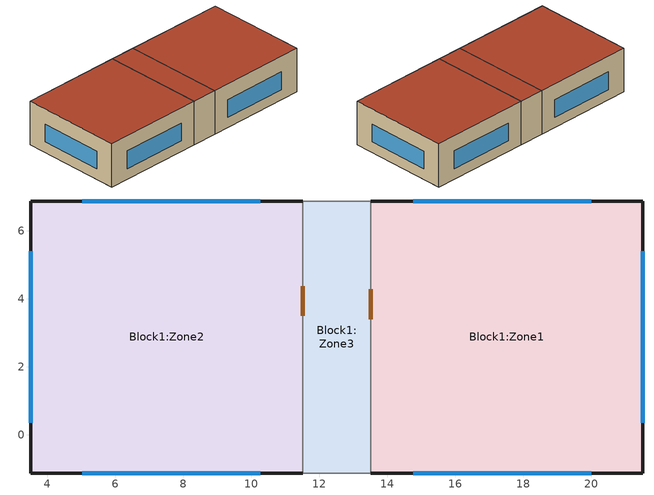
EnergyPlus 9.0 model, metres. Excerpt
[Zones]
Block1:Zone3
 floor adiabatic (Project internal floor): 13.52,-1.13 11.52,-1.13 11.52,6.87 13.52,6.87 z0
 wall to Block1:Zone1 (Project partition): 13.52,-1.13 13.52,6.87 z0:3.5
 wall adiabatic (Project partition): 13.52,6.87 11.52,6.87 / 11.52,-1.13 13.52,-1.13 z0:3.5
 wall to Block1:Zone2 (Project partition): 11.52,6.87 11.52,-1.13 z0:3.5
 door inside (Project internal door): 13.52,3.39 13.52,4.27 z0.1:2.24; 11.52,4.37 11.52,3.49 z0.1:2.14
 roof outside (Project flat roof): 11.52,-1.13 13.52,-1.13 13.52,6.87 11.52,6.87 z3.5
Block1:Zone1
 floor ground (Project ground floor): 21.52,-1.13 13.52,-1.13 13.52,6.87 21.52,6.87 z0
 wall outside (ICT4BD_EXT_WALL): 13.52,-1.13 21.52,-1.13 21.52,6.87 13.52,6.87 z0:3.5
 window (1001): 21.52,0.35 21.52,5.39 / 20,6.87 14.77,6.87 / 14.77,-1.13 20,-1.13 z0.84:2.26
 roof outside (Project flat roof): 13.52,-1.13 21.52,-1.13 21.52,6.87 13.52,6.87 z3.5
Block1:Zone2
 floor ground (Project ground floor): 11.52,-1.13 3.52,-1.13 3.52,6.87 11.52,6.87 z0
 wall outside (ICT4BD_EXT_WALL): 11.52,6.87 3.52,6.87 3.52,-1.13 11.52,-1.13 z0:3.5
 window (1001): 10.26,6.87 5.03,6.87 / 3.52,5.39 3.52,0.35 / 5.03,-1.13 10.26,-1.13 z0.84:2.26
 roof outside (Project flat roof): 3.52,-1.13 11.52,-1.13 11.52,6.87 3.52,6.87 z3.5
[Site:Location]
Untitled (01-01:31-12)  (01-01:31-12): Latitude {deg}=55.83; Longitude {deg}=37.62; Time Zone {hr}=3; Elevation {m}=156
[Site:GroundTemperature:BuildingSurface]
18, 18, 18, 18, 18, 18, 18, 18, 18, 18, 18, 18
[Site:GroundTemperature:Deep]
14, 14, 14, 14, 14, 14, 14, 14, 14, 14, 14, 14
[Site:GroundTemperature:Shallow]
14, 14, 14, 14, 14, 14, 14, 14, 14, 14, 14, 14
[Site:GroundTemperature:FCfactorMethod]
-1.39, -5.52, -6.64, -5.67, -0.1, 6.14, 12.01, 16.26, 17.51, 15.51, 10.7, 4.63
[Site:GroundReflectance]
0.2, 0.2, 0.2, 0.2, 0.2, 0.2, 0.2, 0.2, 0.2, 0.2, 0.2, 0.2
[Site:GroundReflectance:SnowModifier]
2, 2
[SizingPeriod:DesignDay] Day of Month=15; Humidity Condition Type=WetBulb; Barometric Pressure {Pa}=99464.9; Wind Direction {deg}=0; Rain Indicator=No; Snow Indicator=No
Name | Month | Day Type | Maximum Dry-Bulb Temperature {C} | Daily Dry-Bulb Temperature Range {deltaC} | Wetbulb or DewPoint at Maximum Dry-Bulb {C} | Wind Speed {m/s} | Daylight Saving Time Indicator | Solar Model Indicator | Sky Clearness
Summer Design Day in Untitled (01-01:31-12) Jul | 7 | SummerDesignDay | 33 | 11.5 | 22.3 | 0 | Yes | ASHRAEClearSky | 0.98
Summer Design Day in Untitled (01-01:31-12) Aug | 8 | SummerDesignDay | 32.2 | 12.1 | 22 | 0 | Yes | ASHRAEClearSky | 0.98
Summer Design Day in Untitled (01-01:31-12) Sep | 9 | SummerDesignDay | 25.1 | 10.8 | 18.1 | 0 | Yes | ASHRAEClearSky | 0.98
Winter Design Day in Untitled (01-01:31-12) | 1 | WinterDesignDay | -22.8 | 0 | -22.8 | 5.2 | No |  | 0
[Building]
Building: North Axis {deg}=0; Terrain=Suburbs; Loads Convergence Tolerance Value=.04; Temperature Convergence Tolerance Value {deltaC}=.4; Solar Distribution=FullInteriorAndExterior; Maximum Number of Warmup Days=25; Minimum Number of Warmup Days=6
[Material:NoMass] Roughness=Rough; Thermal Absorptance=0.9; Solar Absorptance=0.7; Visible Absorptance=0.7
Name | Thermal Resistance {m2-K/W}
3_RVAL_3 | .18
5_RVAL_2 | .15
[Construction]
Project internal floor: Cast Concrete (Dense)_01
Project flat roof: Asphalt 1_001, MW Glass Wool (rolls)_01445, 3_RVAL_3, Plasterboard_0013
Project partition: Gypsum Plasterboard_0025, 5_RVAL_2, Gypsum Plasterboard_0025
Project internal door: Painted Oak_0035
Project ground floor: Urea Formaldehyde Foam_01327, Cast Concrete_01, Floor/Roof Screed_007, Timber Flooring_003
ICT4BD_EXT_WALL: Cement/plaster/mortar - cement blocks cellular_0025, Rock wool - unbonded_01, Concrete Block (Medium)_02, Gypsum Plastering_0013
1001: 40, 1004, 2
[WindowMaterial:Gas]
1004: Gas Type=Argon; Thickness {m}=.013
[WindowMaterial:Glazing] Optical Data Type=SpectralAverage; Thickness {m}=.003; Infrared Transmittance at Normal Incidence=0; Front Side Infrared Hemispherical Emissivity=.84; Conductivity {W/m-K}=.9; Dirt Correction Factor for Solar and Visible Transmittance=1
Name | Solar Transmittance at Normal Incidence | Front Side Solar Reflectance at Normal Incidence | Back Side Solar Reflectance at Normal Incidence | Visible Transmittance at Normal Incidence | Front Side Visible Reflectance at Normal Incidence | Back Side Visible Reflectance at Normal Incidence | Back Side Infrared Hemispherical Emissivity
2 | .837 | .075 | .075 | .898 | .081 | .081 | .84
40 | .63 | .19 | .22 | .85 | .056 | .079 | .1
[Material] Roughness=Rough; Thermal Absorptance=0.9
Name | Thickness {m} | Conductivity {W/m-K} | Density {kg/m3} | Specific Heat {J/kg-K} | Solar Absorptance | Visible Absorptance
Cast Concrete (Dense)_01 | .1 | 1.4 | 2100 | 840 | 0.6 | 0.6
Asphalt 1_001 | .01 | 0.7 | 2100 | 1000 | 0.85 | 0.9
MW Glass Wool (rolls)_01445 | .1445 | 0.04 | 12 | 840 | 0.6 | 0.6
Plasterboard_0013 | .013 | 0.25 | 2800 | 896 | 0.5 | 0.5
Gypsum Plasterboard_0025 | .025 | 0.25 | 900 | 1000 | 0.5 | 0.5
Painted Oak_0035 | .035 | 0.19 | 700 | 2390 | 0.5 | 0.5
Urea Formaldehyde Foam_01327 | .1327 | 0.04 | 10 | 1400 | 0.6 | 0.6
Cast Concrete_01 | .1 | 1.13 | 2000 | 1000 | 0.6 | 0.6
Floor/Roof Screed_007 | .07 | 0.41 | 1200 | 840 | 0.73 | 0.73
Timber Flooring_003 | .03 | 0.14 | 650 | 1200 | 0.78 | 0.78
Cement/plaster/mortar - cement blocks cellular_0025 | .025 | 0.33 | 520 | 2040 | 0.6 | 0.6
Rock wool - unbonded_01 | .1 | 0.047 | 92 | 840 | 0.6 | 0.6
Concrete Block (Medium)_02 | .2 | 0.51 | 1400 | 1000 | 0.6 | 0.6
Gypsum Plastering_0013 | .013 | 0.4 | 1000 | 1000 | 0.5 | 0.5
[Zone] Type=1; Multiplier=1; Zone Inside Convection Algorithm=TARP; Part of Total Floor Area=Yes
Name | Volume {m3} | Floor Area {m2}
Block1:Zone3 | 49.3765 | 14.5225
Block1:Zone1; Block1:Zone2 | 194.4852 | 55.5672
[PEOPLE] Number of People Calculation Method=People/Area; Fraction Radiant=.3; Sensible Heat Fraction=AutoCalculate; Carbon Dioxide Generation Rate {m3/s-W}=3.82e-08; Enable ASHRAE 55 Comfort Warnings=No; Mean Radiant Temperature Calculation Type=ZoneAveraged; Work Efficiency Schedule=Work efficiency; Clothing Insulation Calculation Method=ClothingInsulationSchedule; Air Velocity Schedule=AirVelocitySchedule
Name | Zone or ZoneList | Number of People Schedule | People per Zone Floor Area {person/m2} | Activity Level Schedule | Clothing Insulation Schedule
People Block1:Zone3 | Block1:Zone3 | Office_Circulation_Occ | 0.117333 | Activity Schedule 1009 | Clothing Schedule 1009
People Block1:Zone1 | Block1:Zone1 | Office_OpenOff_Occ | .111 | Activity Schedule 1016 | Clothing Schedule 1016
People Block1:Zone2 | Block1:Zone2 | Office_OpenOff_Occ | .111 | Activity Schedule 1023 | Clothing Schedule 1023
[Lights] Design Level Calculation Method=Watts/Area; Return Air Fraction=0; Fraction Radiant=.42; Fraction Visible=.18; Fraction Replaceable=1
Name | Zone or ZoneList | Schedule | Watts per Zone Floor Area {W/m2}
Block1:Zone3 General lighting | Block1:Zone3 | Office_Circulation_Light | 5
Block1:Zone1 General lighting | Block1:Zone1 | Office_OpenOff_Light | 20
Block1:Zone2 General lighting | Block1:Zone2 | Office_OpenOff_Light | 20
[OtherEquipment] Fuel Type=Electricity; Design Level Calculation Method=Watts/Area; Fraction Latent=0; Fraction Radiant=.2; Fraction Lost=0; Carbon Dioxide Generation Rate {m3/s-W}=0
Name | Zone or ZoneList | Schedule | Power per Zone Floor Area {W/m2}
Block1:Zone3 Equipment 1 | Block1:Zone3 | Office_Circulation_Equip | 1.85
Block1:Zone1 Equipment 1 | Block1:Zone1 | Office_OpenOff_Equip | 11.77
Block1:Zone2 Equipment 1 | Block1:Zone2 | Office_OpenOff_Equip | 11.77
[Daylighting:Controls] Daylighting Method=SplitFlux; Availability Schedule=On; Lighting Control Type=Continuous; Minimum Input Power Fraction for Continuous or ContinuousOff Dimming Control=0.1; Minimum Light Output Fraction for Continuous or ContinuousOff Dimming Control=0.1; Number of Stepped Control Steps=1; Probability Lighting will be Reset When Needed in Manual Stepped Control=1; Glare Calculation Azimuth Angle of View Direction Clockwise from Zone y-Axis {deg}=0; Maximum Allowable Discomfort Glare Index=22; DElight Gridding Resolution {m2}=1; Fraction of Zone Controlled by Reference Point 1=1
Name | Zone | Glare Calculation Daylighting Reference Point | Daylighting Reference Point 1 | Illuminance Setpoint at Reference Point 1 {lux}
Block1:Zone3 | Block1:Zone3 | Block1:Zone3 Ref Point 1 | Block1:Zone3 Ref Point 1 | 100
Block1:Zone1 | Block1:Zone1 | Block1:Zone1 Ref Point 1 | Block1:Zone1 Ref Point 1 | 400
Block1:Zone2 | Block1:Zone2 | Block1:Zone2 Ref Point 1 | Block1:Zone2 Ref Point 1 | 400
[ZoneInfiltration:DesignFlowRate] Schedule=On 24/7; Design Flow Rate Calculation Method=Flow/zone; Constant Term Coefficient=1; Temperature Term Coefficient=0; Velocity Term Coefficient=0; Velocity Squared Term Coefficient=0
Name | Zone or ZoneList | Design Flow Rate {m3/s}
Block1:Zone3 Infiltration | Block1:Zone3 | .009601
Block1:Zone1 Infiltration | Block1:Zone1 | .037817
Block1:Zone2 Infiltration | Block1:Zone2 | .037817
[ZoneVentilation:DesignFlowRate] Schedule=Nat_Circ_Off; Design Flow Rate Calculation Method=Flow/zone; Ventilation Type=NATURAL; Fan Pressure Rise {Pa}=0; Fan Total Efficiency=1; Constant Term Coefficient=1; Temperature Term Coefficient=0; Velocity Term Coefficient=0; Velocity Squared Term Coefficient=0; Minimum Indoor Temperature {C}=24; Maximum Indoor Temperature {C}=100; Delta Temperature {deltaC}=0; Minimum Outdoor Temperature {C}=-100; Maximum Outdoor Temperature {C}=24; Maximum Wind Speed {m/s}=40
Name | Zone or ZoneList | Design Flow Rate {m3/s}
Block1:Zone3 Nat Vent | Block1:Zone3 | .082294
Block1:Zone1 Nat Vent | Block1:Zone1 | .324142
Block1:Zone2 Nat Vent | Block1:Zone2 | .324142
[WaterUse:Equipment] Peak Flow Rate {m3/s}=3.43007e-07; Flow Rate Fraction Schedule=Office_OpenOff_Occ
Name | Target Temperature Schedule | Hot Water Supply Temperature Schedule | Cold Water Supply Temperature Schedule | Zone
DHW Block1:Zone1 | DHW Supply Temperature Block1:Zone1 | DHW Supply Temperature Block1:Zone1 | DHW Mains Temperature Block1:Zone1 | Block1:Zone1
DHW Block1:Zone2 | DHW Supply Temperature Block1:Zone2 | DHW Supply Temperature Block1:Zone2 | DHW Mains Temperature Block1:Zone2 | Block1:Zone2
[Sizing:Zone] Zone Cooling Design Supply Air Temperature Input Method=SupplyAirTemperature; Zone Cooling Design Supply Air Temperature {C}=12; Zone Cooling Design Supply Air Temperature Difference {deltaC}=0; Zone Heating Design Supply Air Temperature Input Method=SupplyAirTemperature; Zone Heating Design Supply Air Temperature {C}=35; Zone Heating Design Supply Air Temperature Difference {deltaC}=0; Zone Cooling Design Supply Air Humidity Ratio {kgWater/kgDryAir}=0.0077; Zone Heating Design Supply Air Humidity Ratio {kgWater/kgDryAir}=0.0156; Zone Heating Sizing Factor=1.25; Zone Cooling Sizing Factor=1.15; Cooling Design Air Flow Method=DesignDay; Cooling Minimum Air Flow Fraction=0; Heating Design Air Flow Method=DesignDay
Name | Design Specification Outdoor Air Object | Design Specification Zone Air Distribution Object
Block1:Zone3 | Block1:Zone3 | Block1:Zone3
Block1:Zone1 | Block1:Zone1 | Block1:Zone1
Block1:Zone2 | Block1:Zone2 | Block1:Zone2
[DesignSpecification:ZoneAirDistribution] Zone Air Distribution Effectiveness in Cooling Mode=1; Zone Air Distribution Effectiveness in Heating Mode=1
Block1:Zone3; Block1:Zone1; Block1:Zone2
[DesignSpecification:OutdoorAir] Outdoor Air Method=Sum; Outdoor Air Flow per Person {m3/s-person}=.01; Outdoor Air Flow per Zone Floor Area {m3/s-m2}=0; Outdoor Air Flow per Zone {m3/s}=0; Outdoor Air Flow Air Changes per Hour {1/hr}=0
Name | Outdoor Air Schedule
Block1:Zone3 | Office_Circulation_Occ
Block1:Zone1; Block1:Zone2 | Office_OpenOff_Occ
[ZoneControl:Thermostat] Control Type Schedule=Zone Control Type Sched
Name | Zone or ZoneList | Control 1
Block1:Zone3 Thermostat | Block1:Zone3 | Dual Setpoint - Zone Block1:Zone3
Block1:Zone1 Thermostat | Block1:Zone1 | Dual Setpoint - Zone Block1:Zone1
Block1:Zone2 Thermostat | Block1:Zone2 | Dual Setpoint - Zone Block1:Zone2
[ZoneControl:Thermostat:OperativeTemperature] Radiative Fraction Input Mode=Scheduled; Radiative Fraction Schedule=TypOperativeTempControlSch
Name | Thermostat
 | Block1:Zone3 Thermostat
 | Block1:Zone1 Thermostat
 | Block1:Zone2 Thermostat
[ThermostatSetpoint:DualSetpoint]
Name | Heating Setpoint Temperature Schedule | Cooling Setpoint Temperature Schedule
Dual Setpoint - Zone Block1:Zone3 | Block1:Zone3 Heating Setpoint Schedule | Block1:Zone3 Cooling SP Sch
Dual Setpoint - Zone Block1:Zone1 | Block1:Zone1 Heating Setpoint Schedule | Block1:Zone1 Cooling SP Sch
Dual Setpoint - Zone Block1:Zone2 | Block1:Zone2 Heating Setpoint Schedule | Block1:Zone2 Cooling SP Sch
[Zone equipment]
Block1:Zone3: Block1:Zone3 Ideal Loads Air
Block1:Zone1: Block1:Zone1 Ideal Loads Air
Block1:Zone2: Block1:Zone2 Ideal Loads Air
[ZoneHVAC:IdealLoadsAirSystem] Maximum Heating Supply Air Temperature {C}=35; Minimum Cooling Supply Air Temperature {C}=12; Maximum Heating Supply Air Humidity Ratio {kgWater/kgDryAir}=0.0156; Minimum Cooling Supply Air Humidity Ratio {kgWater/kgDryAir}=0.0077; Heating Limit=LimitCapacity; Maximum Heating Air Flow Rate {m3/s}=Autosize; Maximum Sensible Heating Capacity {W}=Autosize; Cooling Limit=LimitFlowRateAndCapacity; Maximum Cooling Air Flow Rate {m3/s}=Autosize; Maximum Total Cooling Capacity {W}=Autosize; Dehumidification Control Type=None; Humidification Control Type=None; Outdoor Air Economizer Type=NoEconomizer; Heat Recovery Type=None
Name | Heating Availability Schedule | Cooling Availability Schedule | Design Specification Outdoor Air Object
Block1:Zone3 Ideal Loads Air | Block1:Zone3 Heating Availability Sch | Block1:Zone3 Cooling Availability Sch | Block1:Zone3
Block1:Zone1 Ideal Loads Air | Block1:Zone1 Heating Availability Sch | Block1:Zone1 Cooling Availability Sch | Block1:Zone1
Block1:Zone2 Ideal Loads Air | Block1:Zone2 Heating Availability Sch | Block1:Zone2 Cooling Availability Sch | Block1:Zone2
[Schedule:Compact]
On; On 24/7: Through: 12/31, For: AllDays, Until: 24:00, 1
Work efficiency: Through: 12/31, For: AllDays, Until: 24:00, 0
TypOperativeTempControlSch: Through: 31 Dec, For: SummerDesignDay WinterDesignDay, Until: 24:00, 0, For: AllOtherDays, Until: 24:00, 0.5
AirVelocitySchedule: Through: 12/31, For: AllDays, Until: 24:00, .137
Office_Circulation_Occ; Office_OpenOff_Occ: Through: 31 Dec, For: Weekdays SummerDesignDay, Until: 07:00, 0, Until: 08:00, 0.25, Until: 09:00, 0.5, Until: 12:00, 1, Until: 14:00, 0.75, Until: 17:00, 1, Until: 18:00, 0.5, Until: 19:00, 0.25, Until: 24:00, 0, For: Weekends, Until: 24:00, 0, For: Holidays, Until: 24:00, 0, For: WinterDesignDay AllOtherDays, Until: 24:00, 0
Office_Circulation_Light; Office_OpenOff_Light: Through: 31 Dec, For: Weekdays SummerDesignDay, Until: 07:00, 0, Until: 19:00, 1, Until: 24:00, 0, For: Weekends, Until: 24:00, 0, For: Holidays, Until: 24:00, 0, For: WinterDesignDay AllOtherDays, Until: 24:00, 0
Office_Circulation_Equip; Office_OpenOff_Equip: Through: 31 Dec, For: Weekdays SummerDesignDay, Until: 07:00, 0.05394, Until: 20:00, 1, Until: 24:00, 0.05394, For: Weekends, Until: 24:00, 0.05394, For: Holidays, Until: 24:00, 0.05394, For: WinterDesignDay AllOtherDays, Until: 24:00, 0
Activity Schedule 1009: Through: 12/31, For: AllDays, Until: 24:00, 126
Clothing Schedule 1009; Clothing Schedule 1016; Clothing Schedule 1023: Through: 4/1, For: AllDays, Until: 24:00, 1, Through: 9/30, For: AllDays, Until: 24:00, .5, Through: 12/31, For: AllDays, Until: 24:00, 1
Activity Schedule 1016; Activity Schedule 1023: Through: 12/31, For: AllDays, Until: 24:00, 110.7
DHW Supply Temperature Block1:Zone1; DHW Supply Temperature Block1:Zone2: Through: 12/31, For: AllDays, Until: 24:00, 65
DHW Mains Temperature Block1:Zone1; DHW Mains Temperature Block1:Zone2: Through: 12/31, For: AllDays, Until: 24:00, 10
[Schedule:Day:Hourly]
Summer Control Type Day Sch; Winter Control Type Day Sch: 4, 4, 4, 4, 4, 4, 4, 4, 4, 4, 4, 4, 4, 4, 4, 4, 4, 4, 4, 4, 4, 4, 4, 4
[Schedule:Week:Daily]
Summer Control Type Week Sch: Summer Control Type Day Sch, Summer Control Type Day Sch, Summer Control Type Day Sch, Summer Control Type Day Sch, Summer Control Type Day Sch, Summer Control Type Day Sch, Summer Control Type Day Sch, Summer Control Type Day Sch, Summer Control Type Day Sch, Summer Control Type Day Sch, Summer Control Type Day Sch, Summer Control Type Day Sch
Winter Control Type Week Sch: Winter Control Type Day Sch, Winter Control Type Day Sch, Winter Control Type Day Sch, Winter Control Type Day Sch, Winter Control Type Day Sch, Winter Control Type Day Sch, Winter Control Type Day Sch, Winter Control Type Day Sch, Winter Control Type Day Sch, Winter Control Type Day Sch, Winter Control Type Day Sch, Winter Control Type Day Sch
Nat_Circ_Off_Jan; Nat_Circ_Off_Feb; Nat_Circ_Off_Mar; Nat_Circ_Off_Apr; Nat_Circ_Off_Oct; Nat_Circ_Off_Nov; Nat_Circ_Off_Dec: 11, 11, 11, 11, 11, 11, 11, 11, 11, 11, 11, 11
Nat_Circ_Off_May; Nat_Circ_Off_Jun; Nat_Circ_Off_Jul; Nat_Circ_Off_Aug; Nat_Circ_Off_Sep: 11, 10003, 10003, 10003, 10003, 10003, 10003, 11, 10003, 11, 10003, 10003
Block1:Zone3 Heating Setpoint Schedule_Jan; Block1:Zone3 Heating Setpoint Schedule_Feb; Block1:Zone3 Heating Setpoint Schedule_Mar; Block1:Zone3 Heating Setpoint Schedule_Apr; Block1:Zone3 Heating Setpoint Schedule_Oct; Block1:Zone3 Heating Setpoint Schedule_Nov; Block1:Zone3 Heating Setpoint Schedule_Dec; Block1:Zone1 Heating Setpoint Schedule_Jan; Block1:Zone1 Heating Setpoint Schedule_Feb; Block1:Zone1 Heating Setpoint Schedule_Mar; Block1:Zone1 Heating Setpoint Schedule_Apr; Block1:Zone1 Heating Setpoint Schedule_Oct; Block1:Zone1 Heating Setpoint Schedule_Nov; Block1:Zone1 Heating Setpoint Schedule_Dec; Block1:Zone2 Heating Setpoint Schedule_Jan; Block1:Zone2 Heating Setpoint Schedule_Feb; Block1:Zone2 Heating Setpoint Schedule_Mar; Block1:Zone2 Heating Setpoint Schedule_Apr; Block1:Zone2 Heating Setpoint Schedule_Oct; Block1:Zone2 Heating Setpoint Schedule_Nov; Block1:Zone2 Heating Setpoint Schedule_Dec: 11_-50_12_24, 1_-50_12_24, 1_-50_12_24, 1_-50_12_24, 1_-50_12_24, 1_-50_12_24, 1_-50_12_24, 11_-50_12_24, 1_-50_12_24, 11_-50_12_24, 1_-50_12_24, 1_-50_12_24
Block1:Zone3 Heating Setpoint Schedule_May; Block1:Zone3 Heating Setpoint Schedule_Jun; Block1:Zone3 Heating Setpoint Schedule_Jul; Block1:Zone3 Heating Setpoint Schedule_Aug; Block1:Zone3 Heating Setpoint Schedule_Sep; Block1:Zone1 Heating Setpoint Schedule_May; Block1:Zone1 Heating Setpoint Schedule_Jun; Block1:Zone1 Heating Setpoint Schedule_Jul; Block1:Zone1 Heating Setpoint Schedule_Aug; Block1:Zone1 Heating Setpoint Schedule_Sep; Block1:Zone2 Heating Setpoint Schedule_May; Block1:Zone2 Heating Setpoint Schedule_Jun; Block1:Zone2 Heating Setpoint Schedule_Jul; Block1:Zone2 Heating Setpoint Schedule_Aug; Block1:Zone2 Heating Setpoint Schedule_Sep: 11_-50_12_24, 11_-50_12_24, 11_-50_12_24, 11_-50_12_24, 11_-50_12_24, 11_-50_12_24, 11_-50_12_24, 11_-50_12_24, 11_-50_12_24, 11_-50_12_24, 11_-50_12_24, 11_-50_12_24
Block1:Zone3 Heating Availability Sch_Jan; Block1:Zone3 Heating Availability Sch_Feb; Block1:Zone3 Heating Availability Sch_Mar; Block1:Zone3 Heating Availability Sch_Apr; Block1:Zone3 Heating Availability Sch_Oct; Block1:Zone3 Heating Availability Sch_Nov; Block1:Zone3 Heating Availability Sch_Dec; Block1:Zone1 Heating Availability Sch_Jan; Block1:Zone1 Heating Availability Sch_Feb; Block1:Zone1 Heating Availability Sch_Mar; Block1:Zone1 Heating Availability Sch_Apr; Block1:Zone1 Heating Availability Sch_Oct; Block1:Zone1 Heating Availability Sch_Nov; Block1:Zone1 Heating Availability Sch_Dec; Block1:Zone2 Heating Availability Sch_Jan; Block1:Zone2 Heating Availability Sch_Feb; Block1:Zone2 Heating Availability Sch_Mar; Block1:Zone2 Heating Availability Sch_Apr; Block1:Zone2 Heating Availability Sch_Oct; Block1:Zone2 Heating Availability Sch_Nov; Block1:Zone2 Heating Availability Sch_Dec: 11_0_1_1, 1_0_1_1, 1_0_1_1, 1_0_1_1, 1_0_1_1, 1_0_1_1, 1_0_1_1, 11_0_1_1, 1_0_1_1, 11_0_1_1, 1_0_1_1, 1_0_1_1
Block1:Zone3 Heating Availability Sch_May; Block1:Zone3 Heating Availability Sch_Jun; Block1:Zone3 Heating Availability Sch_Jul; Block1:Zone3 Heating Availability Sch_Aug; Block1:Zone3 Heating Availability Sch_Sep; Block1:Zone3 Cooling Availability Sch_Jan; Block1:Zone3 Cooling Availability Sch_Feb; Block1:Zone3 Cooling Availability Sch_Mar; Block1:Zone3 Cooling Availability Sch_Apr; Block1:Zone3 Cooling Availability Sch_Oct; Block1:Zone3 Cooling Availability Sch_Nov; Block1:Zone3 Cooling Availability Sch_Dec; Block1:Zone1 Heating Availability Sch_May; Block1:Zone1 Heating Availability Sch_Jun; Block1:Zone1 Heating Availability Sch_Jul; Block1:Zone1 Heating Availability Sch_Aug; Block1:Zone1 Heating Availability Sch_Sep; Block1:Zone1 Cooling Availability Sch_Jan; Block1:Zone1 Cooling Availability Sch_Feb; Block1:Zone1 Cooling Availability Sch_Mar; Block1:Zone1 Cooling Availability Sch_Apr; Block1:Zone1 Cooling Availability Sch_Oct; Block1:Zone1 Cooling Availability Sch_Nov; Block1:Zone1 Cooling Availability Sch_Dec; Block1:Zone2 Heating Availability Sch_May; Block1:Zone2 Heating Availability Sch_Jun; Block1:Zone2 Heating Availability Sch_Jul; Block1:Zone2 Heating Availability Sch_Aug; Block1:Zone2 Heating Availability Sch_Sep; Block1:Zone2 Cooling Availability Sch_Jan; Block1:Zone2 Cooling Availability Sch_Feb; Block1:Zone2 Cooling Availability Sch_Mar; Block1:Zone2 Cooling Availability Sch_Apr; Block1:Zone2 Cooling Availability Sch_Oct; Block1:Zone2 Cooling Availability Sch_Nov; Block1:Zone2 Cooling Availability Sch_Dec: 11_0_1_1, 11_0_1_1, 11_0_1_1, 11_0_1_1, 11_0_1_1, 11_0_1_1, 11_0_1_1, 11_0_1_1, 11_0_1_1, 11_0_1_1, 11_0_1_1, 11_0_1_1
Block1:Zone3 Cooling SP Sch_Jan; Block1:Zone3 Cooling SP Sch_Feb; Block1:Zone3 Cooling SP Sch_Mar; Block1:Zone3 Cooling SP Sch_Apr; Block1:Zone3 Cooling SP Sch_Oct; Block1:Zone3 Cooling SP Sch_Nov; Block1:Zone3 Cooling SP Sch_Dec; Block1:Zone1 Cooling SP Sch_Jan; Block1:Zone1 Cooling SP Sch_Feb; Block1:Zone1 Cooling SP Sch_Mar; Block1:Zone1 Cooling SP Sch_Apr; Block1:Zone1 Cooling SP Sch_Oct; Block1:Zone1 Cooling SP Sch_Nov; Block1:Zone1 Cooling SP Sch_Dec; Block1:Zone2 Cooling SP Sch_Jan; Block1:Zone2 Cooling SP Sch_Feb; Block1:Zone2 Cooling SP Sch_Mar; Block1:Zone2 Cooling SP Sch_Apr; Block1:Zone2 Cooling SP Sch_Oct; Block1:Zone2 Cooling SP Sch_Nov; Block1:Zone2 Cooling SP Sch_Dec: 11_100_28_26, 11_100_28_26, 11_100_28_26, 11_100_28_26, 11_100_28_26, 11_100_28_26, 11_100_28_26, 11_100_28_26, 11_100_28_26, 11_100_28_26, 11_100_28_26, 11_100_28_26
Block1:Zone3 Cooling SP Sch_May; Block1:Zone3 Cooling SP Sch_Jun; Block1:Zone3 Cooling SP Sch_Jul; Block1:Zone3 Cooling SP Sch_Aug; Block1:Zone3 Cooling SP Sch_Sep; Block1:Zone1 Cooling SP Sch_May; Block1:Zone1 Cooling SP Sch_Jun; Block1:Zone1 Cooling SP Sch_Jul; Block1:Zone1 Cooling SP Sch_Aug; Block1:Zone1 Cooling SP Sch_Sep; Block1:Zone2 Cooling SP Sch_May; Block1:Zone2 Cooling SP Sch_Jun; Block1:Zone2 Cooling SP Sch_Jul; Block1:Zone2 Cooling SP Sch_Aug; Block1:Zone2 Cooling SP Sch_Sep: 1_100_28_26, 1_100_28_26, 1_100_28_26, 1_100_28_26, 1_100_28_26, 1_100_28_26, 1_100_28_26, 1_100_28_26, 1_100_28_26, 11_100_28_26, 1_100_28_26, 1_100_28_26
Block1:Zone3 Cooling Availability Sch_May; Block1:Zone3 Cooling Availability Sch_Jun; Block1:Zone3 Cooling Availability Sch_Jul; Block1:Zone3 Cooling Availability Sch_Aug; Block1:Zone3 Cooling Availability Sch_Sep; Block1:Zone1 Cooling Availability Sch_May; Block1:Zone1 Cooling Availability Sch_Jun; Block1:Zone1 Cooling Availability Sch_Jul; Block1:Zone1 Cooling Availability Sch_Aug; Block1:Zone1 Cooling Availability Sch_Sep; Block1:Zone2 Cooling Availability Sch_May; Block1:Zone2 Cooling Availability Sch_Jun; Block1:Zone2 Cooling Availability Sch_Jul; Block1:Zone2 Cooling Availability Sch_Aug; Block1:Zone2 Cooling Availability Sch_Sep: 1_0_1_1, 1_0_1_1, 1_0_1_1, 1_0_1_1, 1_0_1_1, 1_0_1_1, 1_0_1_1, 1_0_1_1, 1_0_1_1, 11_0_1_1, 1_0_1_1, 1_0_1_1
[Schedule:Day:Interval]
11; 11_0_1_1: No, 24:00, 0
11_-50_12_24: No, 24:00, -50
11_100_28_26: No, 24:00, 100
[Schedule:Day:List]
10003: No, 60, 1, 1, 1, 1, 1, 1, 1, 1, 0, 0, 0, 0, 0, 0, 0, 0, 0, 0, 1, 1, 1, 1, 1, 1
1_-50_12_24: No, 60, -50, -50, -50, -50, -50, -50, -50, -50, 24, 24, 24, 24, 24, 24, 24, 24, 24, 24, -50, -50, -50, -50, -50, -50
1_0_1_1: No, 60, 0, 0, 0, 0, 0, 0, 0, 0, 1, 1, 1, 1, 1, 1, 1, 1, 1, 1, 0, 0, 0, 0, 0, 0
1_100_28_26: No, 60, 100, 100, 100, 100, 100, 100, 100, 100, 26, 26, 26, 26, 26, 26, 26, 26, 26, 26, 100, 100, 100, 100, 100, 100
[Schedule:Year]
Nat_Circ_Off: Nat_Circ_Off_Jan, 1, 1, 1, 31, Nat_Circ_Off_Feb, 2, 1, 2, 28, Nat_Circ_Off_Mar, 3, 1, 3, 31, Nat_Circ_Off_Apr, 4, 1, 4, 30, Nat_Circ_Off_May, 5, 1, 5, 31, Nat_Circ_Off_Jun, 6, 1, 6, 30, Nat_Circ_Off_Jul, 7, 1, 7, 31, Nat_Circ_Off_Aug, 8, 1, 8, 31, Nat_Circ_Off_Sep, 9, 1, 9, 30, Nat_Circ_Off_Oct, 10, 1, 10, 31, Nat_Circ_Off_Nov, 11, 1, 11, 30, Nat_Circ_Off_Dec, 12, 1, 12, 31
Zone Control Type Sched: Winter Control Type Week Sch, 1, 1, 3, 31, Summer Control Type Week Sch, 4, 1, 9, 30, Winter Control Type Week Sch, 10, 1, 12, 31
Block1:Zone3 Heating Setpoint Schedule: Block1:Zone3 Heating Setpoint Schedule_Jan, 1, 1, 1, 31, Block1:Zone3 Heating Setpoint Schedule_Feb, 2, 1, 2, 28, Block1:Zone3 Heating Setpoint Schedule_Mar, 3, 1, 3, 31, Block1:Zone3 Heating Setpoint Schedule_Apr, 4, 1, 4, 30, Block1:Zone3 Heating Setpoint Schedule_May, 5, 1, 5, 31, Block1:Zone3 Heating Setpoint Schedule_Jun, 6, 1, 6, 30, Block1:Zone3 Heating Setpoint Schedule_Jul, 7, 1, 7, 31, Block1:Zone3 Heating Setpoint Schedule_Aug, 8, 1, 8, 31, Block1:Zone3 Heating Setpoint Schedule_Sep, 9, 1, 9, 30, Block1:Zone3 Heating Setpoint Schedule_Oct, 10, 1, 10, 31, Block1:Zone3 Heating Setpoint Schedule_Nov, 11, 1, 11, 30, Block1:Zone3 Heating Setpoint Schedule_Dec, 12, 1, 12, 31
Block1:Zone3 Heating Availability Sch: Block1:Zone3 Heating Availability Sch_Jan, 1, 1, 1, 31, Block1:Zone3 Heating Availability Sch_Feb, 2, 1, 2, 28, Block1:Zone3 Heating Availability Sch_Mar, 3, 1, 3, 31, Block1:Zone3 Heating Availability Sch_Apr, 4, 1, 4, 30, Block1:Zone3 Heating Availability Sch_May, 5, 1, 5, 31, Block1:Zone3 Heating Availability Sch_Jun, 6, 1, 6, 30, Block1:Zone3 Heating Availability Sch_Jul, 7, 1, 7, 31, Block1:Zone3 Heating Availability Sch_Aug, 8, 1, 8, 31, Block1:Zone3 Heating Availability Sch_Sep, 9, 1, 9, 30, Block1:Zone3 Heating Availability Sch_Oct, 10, 1, 10, 31, Block1:Zone3 Heating Availability Sch_Nov, 11, 1, 11, 30, Block1:Zone3 Heating Availability Sch_Dec, 12, 1, 12, 31
Block1:Zone3 Cooling SP Sch: Block1:Zone3 Cooling SP Sch_Jan, 1, 1, 1, 31, Block1:Zone3 Cooling SP Sch_Feb, 2, 1, 2, 28, Block1:Zone3 Cooling SP Sch_Mar, 3, 1, 3, 31, Block1:Zone3 Cooling SP Sch_Apr, 4, 1, 4, 30, Block1:Zone3 Cooling SP Sch_May, 5, 1, 5, 31, Block1:Zone3 Cooling SP Sch_Jun, 6, 1, 6, 30, Block1:Zone3 Cooling SP Sch_Jul, 7, 1, 7, 31, Block1:Zone3 Cooling SP Sch_Aug, 8, 1, 8, 31, Block1:Zone3 Cooling SP Sch_Sep, 9, 1, 9, 30, Block1:Zone3 Cooling SP Sch_Oct, 10, 1, 10, 31, Block1:Zone3 Cooling SP Sch_Nov, 11, 1, 11, 30, Block1:Zone3 Cooling SP Sch_Dec, 12, 1, 12, 31
Block1:Zone3 Cooling Availability Sch: Block1:Zone3 Cooling Availability Sch_Jan, 1, 1, 1, 31, Block1:Zone3 Cooling Availability Sch_Feb, 2, 1, 2, 28, Block1:Zone3 Cooling Availability Sch_Mar, 3, 1, 3, 31, Block1:Zone3 Cooling Availability Sch_Apr, 4, 1, 4, 30, Block1:Zone3 Cooling Availability Sch_May, 5, 1, 5, 31, Block1:Zone3 Cooling Availability Sch_Jun, 6, 1, 6, 30, Block1:Zone3 Cooling Availability Sch_Jul, 7, 1, 7, 31, Block1:Zone3 Cooling Availability Sch_Aug, 8, 1, 8, 31, Block1:Zone3 Cooling Availability Sch_Sep, 9, 1, 9, 30, Block1:Zone3 Cooling Availability Sch_Oct, 10, 1, 10, 31, Block1:Zone3 Cooling Availability Sch_Nov, 11, 1, 11, 30, Block1:Zone3 Cooling Availability Sch_Dec, 12, 1, 12, 31
Block1:Zone1 Heating Setpoint Schedule: Block1:Zone1 Heating Setpoint Schedule_Jan, 1, 1, 1, 31, Block1:Zone1 Heating Setpoint Schedule_Feb, 2, 1, 2, 28, Block1:Zone1 Heating Setpoint Schedule_Mar, 3, 1, 3, 31, Block1:Zone1 Heating Setpoint Schedule_Apr, 4, 1, 4, 30, Block1:Zone1 Heating Setpoint Schedule_May, 5, 1, 5, 31, Block1:Zone1 Heating Setpoint Schedule_Jun, 6, 1, 6, 30, Block1:Zone1 Heating Setpoint Schedule_Jul, 7, 1, 7, 31, Block1:Zone1 Heating Setpoint Schedule_Aug, 8, 1, 8, 31, Block1:Zone1 Heating Setpoint Schedule_Sep, 9, 1, 9, 30, Block1:Zone1 Heating Setpoint Schedule_Oct, 10, 1, 10, 31, Block1:Zone1 Heating Setpoint Schedule_Nov, 11, 1, 11, 30, Block1:Zone1 Heating Setpoint Schedule_Dec, 12, 1, 12, 31
Block1:Zone1 Heating Availability Sch: Block1:Zone1 Heating Availability Sch_Jan, 1, 1, 1, 31, Block1:Zone1 Heating Availability Sch_Feb, 2, 1, 2, 28, Block1:Zone1 Heating Availability Sch_Mar, 3, 1, 3, 31, Block1:Zone1 Heating Availability Sch_Apr, 4, 1, 4, 30, Block1:Zone1 Heating Availability Sch_May, 5, 1, 5, 31, Block1:Zone1 Heating Availability Sch_Jun, 6, 1, 6, 30, Block1:Zone1 Heating Availability Sch_Jul, 7, 1, 7, 31, Block1:Zone1 Heating Availability Sch_Aug, 8, 1, 8, 31, Block1:Zone1 Heating Availability Sch_Sep, 9, 1, 9, 30, Block1:Zone1 Heating Availability Sch_Oct, 10, 1, 10, 31, Block1:Zone1 Heating Availability Sch_Nov, 11, 1, 11, 30, Block1:Zone1 Heating Availability Sch_Dec, 12, 1, 12, 31
Block1:Zone1 Cooling SP Sch: Block1:Zone1 Cooling SP Sch_Jan, 1, 1, 1, 31, Block1:Zone1 Cooling SP Sch_Feb, 2, 1, 2, 28, Block1:Zone1 Cooling SP Sch_Mar, 3, 1, 3, 31, Block1:Zone1 Cooling SP Sch_Apr, 4, 1, 4, 30, Block1:Zone1 Cooling SP Sch_May, 5, 1, 5, 31, Block1:Zone1 Cooling SP Sch_Jun, 6, 1, 6, 30, Block1:Zone1 Cooling SP Sch_Jul, 7, 1, 7, 31, Block1:Zone1 Cooling SP Sch_Aug, 8, 1, 8, 31, Block1:Zone1 Cooling SP Sch_Sep, 9, 1, 9, 30, Block1:Zone1 Cooling SP Sch_Oct, 10, 1, 10, 31, Block1:Zone1 Cooling SP Sch_Nov, 11, 1, 11, 30, Block1:Zone1 Cooling SP Sch_Dec, 12, 1, 12, 31
Block1:Zone1 Cooling Availability Sch: Block1:Zone1 Cooling Availability Sch_Jan, 1, 1, 1, 31, Block1:Zone1 Cooling Availability Sch_Feb, 2, 1, 2, 28, Block1:Zone1 Cooling Availability Sch_Mar, 3, 1, 3, 31, Block1:Zone1 Cooling Availability Sch_Apr, 4, 1, 4, 30, Block1:Zone1 Cooling Availability Sch_May, 5, 1, 5, 31, Block1:Zone1 Cooling Availability Sch_Jun, 6, 1, 6, 30, Block1:Zone1 Cooling Availability Sch_Jul, 7, 1, 7, 31, Block1:Zone1 Cooling Availability Sch_Aug, 8, 1, 8, 31, Block1:Zone1 Cooling Availability Sch_Sep, 9, 1, 9, 30, Block1:Zone1 Cooling Availability Sch_Oct, 10, 1, 10, 31, Block1:Zone1 Cooling Availability Sch_Nov, 11, 1, 11, 30, Block1:Zone1 Cooling Availability Sch_Dec, 12, 1, 12, 31
Block1:Zone2 Heating Setpoint Schedule: Block1:Zone2 Heating Setpoint Schedule_Jan, 1, 1, 1, 31, Block1:Zone2 Heating Setpoint Schedule_Feb, 2, 1, 2, 28, Block1:Zone2 Heating Setpoint Schedule_Mar, 3, 1, 3, 31, Block1:Zone2 Heating Setpoint Schedule_Apr, 4, 1, 4, 30, Block1:Zone2 Heating Setpoint Schedule_May, 5, 1, 5, 31, Block1:Zone2 Heating Setpoint Schedule_Jun, 6, 1, 6, 30, Block1:Zone2 Heating Setpoint Schedule_Jul, 7, 1, 7, 31, Block1:Zone2 Heating Setpoint Schedule_Aug, 8, 1, 8, 31, Block1:Zone2 Heating Setpoint Schedule_Sep, 9, 1, 9, 30, Block1:Zone2 Heating Setpoint Schedule_Oct, 10, 1, 10, 31, Block1:Zone2 Heating Setpoint Schedule_Nov, 11, 1, 11, 30, Block1:Zone2 Heating Setpoint Schedule_Dec, 12, 1, 12, 31
Block1:Zone2 Heating Availability Sch: Block1:Zone2 Heating Availability Sch_Jan, 1, 1, 1, 31, Block1:Zone2 Heating Availability Sch_Feb, 2, 1, 2, 28, Block1:Zone2 Heating Availability Sch_Mar, 3, 1, 3, 31, Block1:Zone2 Heating Availability Sch_Apr, 4, 1, 4, 30, Block1:Zone2 Heating Availability Sch_May, 5, 1, 5, 31, Block1:Zone2 Heating Availability Sch_Jun, 6, 1, 6, 30, Block1:Zone2 Heating Availability Sch_Jul, 7, 1, 7, 31, Block1:Zone2 Heating Availability Sch_Aug, 8, 1, 8, 31, Block1:Zone2 Heating Availability Sch_Sep, 9, 1, 9, 30, Block1:Zone2 Heating Availability Sch_Oct, 10, 1, 10, 31, Block1:Zone2 Heating Availability Sch_Nov, 11, 1, 11, 30, Block1:Zone2 Heating Availability Sch_Dec, 12, 1, 12, 31
Block1:Zone2 Cooling SP Sch: Block1:Zone2 Cooling SP Sch_Jan, 1, 1, 1, 31, Block1:Zone2 Cooling SP Sch_Feb, 2, 1, 2, 28, Block1:Zone2 Cooling SP Sch_Mar, 3, 1, 3, 31, Block1:Zone2 Cooling SP Sch_Apr, 4, 1, 4, 30, Block1:Zone2 Cooling SP Sch_May, 5, 1, 5, 31, Block1:Zone2 Cooling SP Sch_Jun, 6, 1, 6, 30, Block1:Zone2 Cooling SP Sch_Jul, 7, 1, 7, 31, Block1:Zone2 Cooling SP Sch_Aug, 8, 1, 8, 31, Block1:Zone2 Cooling SP Sch_Sep, 9, 1, 9, 30, Block1:Zone2 Cooling SP Sch_Oct, 10, 1, 10, 31, Block1:Zone2 Cooling SP Sch_Nov, 11, 1, 11, 30, Block1:Zone2 Cooling SP Sch_Dec, 12, 1, 12, 31
Block1:Zone2 Cooling Availability Sch: Block1:Zone2 Cooling Availability Sch_Jan, 1, 1, 1, 31, Block1:Zone2 Cooling Availability Sch_Feb, 2, 1, 2, 28, Block1:Zone2 Cooling Availability Sch_Mar, 3, 1, 3, 31, Block1:Zone2 Cooling Availability Sch_Apr, 4, 1, 4, 30, Block1:Zone2 Cooling Availability Sch_May, 5, 1, 5, 31, Block1:Zone2 Cooling Availability Sch_Jun, 6, 1, 6, 30, Block1:Zone2 Cooling Availability Sch_Jul, 7, 1, 7, 31, Block1:Zone2 Cooling Availability Sch_Aug, 8, 1, 8, 31, Block1:Zone2 Cooling Availability Sch_Sep, 9, 1, 9, 30, Block1:Zone2 Cooling Availability Sch_Oct, 10, 1, 10, 31, Block1:Zone2 Cooling Availability Sch_Nov, 11, 1, 11, 30, Block1:Zone2 Cooling Availability Sch_Dec, 12, 1, 12, 31
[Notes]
Hourly weather file: C:\ProgramData\DesignBuilder\Weather Data\RUS_MOSCOW_IWEC.epw
